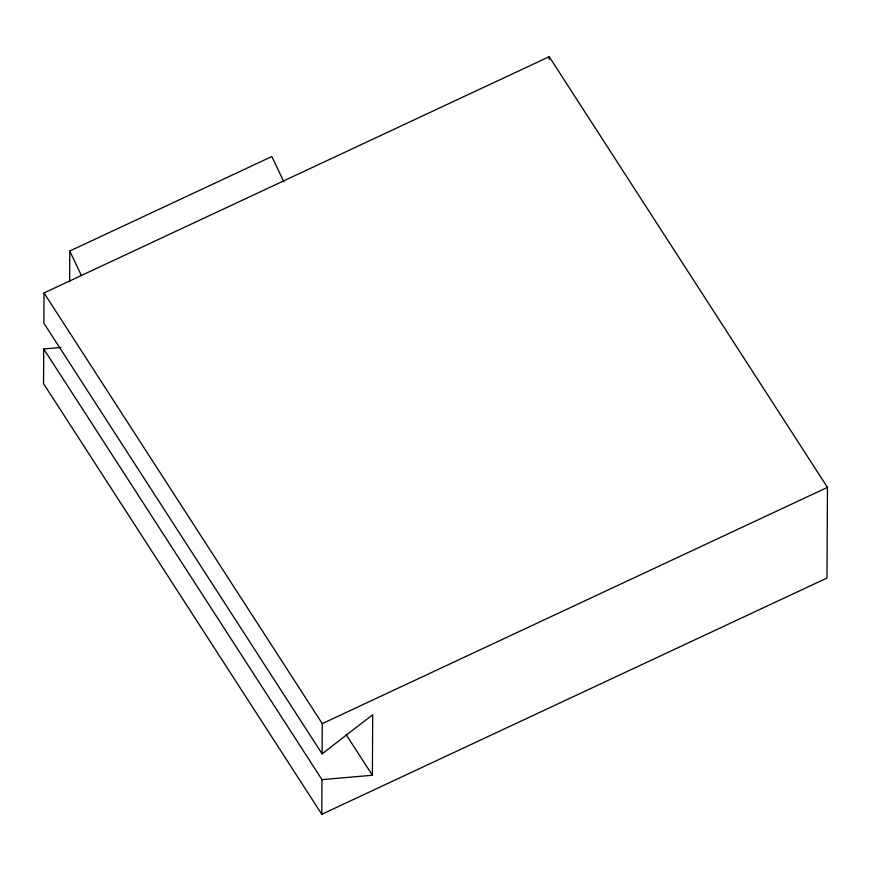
<?xml version="1.0" encoding="UTF-8"?>
<svg xmlns="http://www.w3.org/2000/svg" width="871" height="871" viewBox="0 0 871 871"><rect width="100%" height="100%" fill="white"/><g stroke="black" fill="none" stroke-linecap="round" stroke-linejoin="round"><path stroke-width="1.31" d="M43.735 348.966L43.55 383.621L321.791 814.298L826.971 578.039L827.45 487.379L549.209 56.702L44.029 292.961L43.866 323.174L322.107 753.861L372.701 714.71L372.385 775.244L321.976 779.643L43.735 348.966L60.981 347.453M69.626 281.866L69.789 251.033L271.861 156.53L283.87 181.887M321.791 814.298L321.976 779.643M322.107 753.861L322.259 723.638L44.029 292.961M549.198 59.402L549.209 56.702M322.259 723.638L827.45 487.379M346.027 734.438L372.385 775.244M69.789 251.033L81.221 275.182"/></g></svg>
